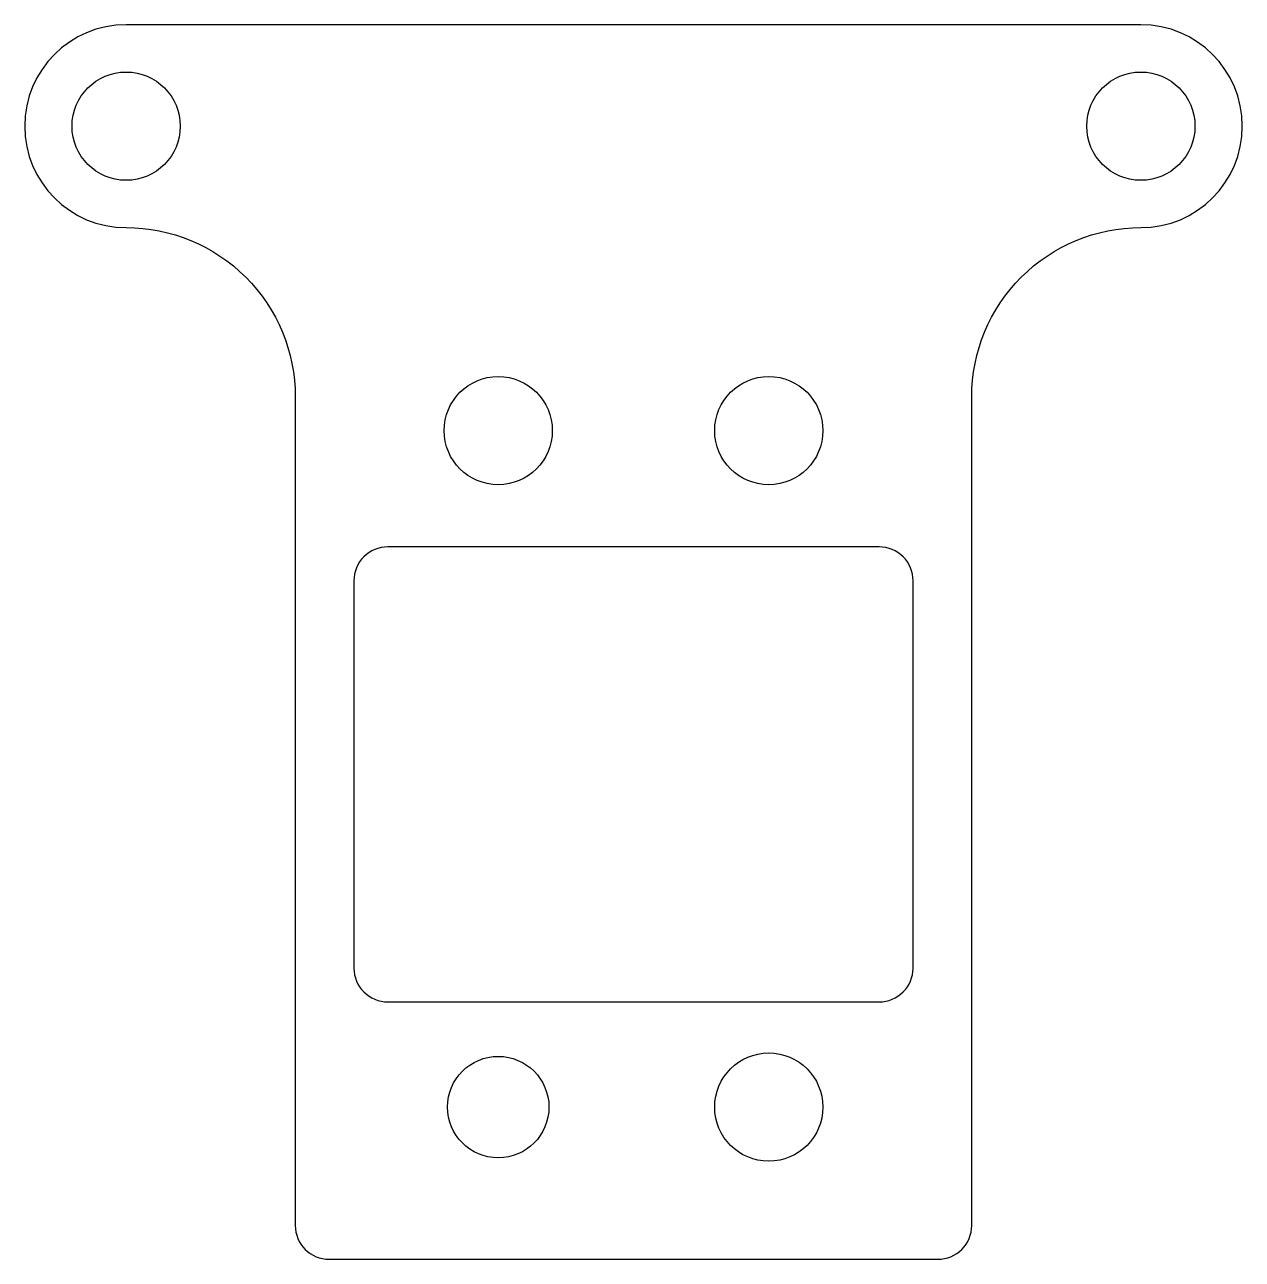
# Model space of a CAD drawing. Header units: inches. Extents: x 0 to 36, y 0 to 36.5.
import ezdxf

# ---------------------------------------------------------------- set-up
doc = ezdxf.new("R2010")
doc.units = ezdxf.units.IN
doc.header["$MEASUREMENT"] = 0
doc.layers.add('キッカー', color=2, linetype='Continuous')

msp = doc.modelspace()

# ---------------------------------------------------------------- linework, layer by layer
at = {"layer": 'キッカー'}
for points in [[(33, 36.5), (3, 36.5, 1), (3, 30.5), (3, 30.5, -0.414214), (8, 25.5), (8, 1, 0.414214), (9, 0), (27, 0, 0.414214), (28, 1), (28, 25.5, -0.414214), (33, 30.5), (33, 30.5, 1)], [(18, 21.062), (10.735, 21.062, 0.414214), (9.735, 20.062), (9.735, 8.61, 0.414214), (10.735, 7.61), (18, 7.61), (25.265, 7.61, 0.414214), (26.265, 8.61), (26.265, 20.062, 0.414214), (25.265, 21.062)]]:
    msp.add_lwpolyline(points, format="xyb", close=True, dxfattribs=at)
for centre, radius in [((3, 33.5), 1.6), ((33, 33.5), 1.6), ((14, 24.5), 1.6), ((22, 24.5), 1.6), ((14, 4.5), 1.5), ((22, 4.5), 1.6)]:
    msp.add_circle(centre, radius, dxfattribs=at)

doc.saveas('drawing.dxf')
